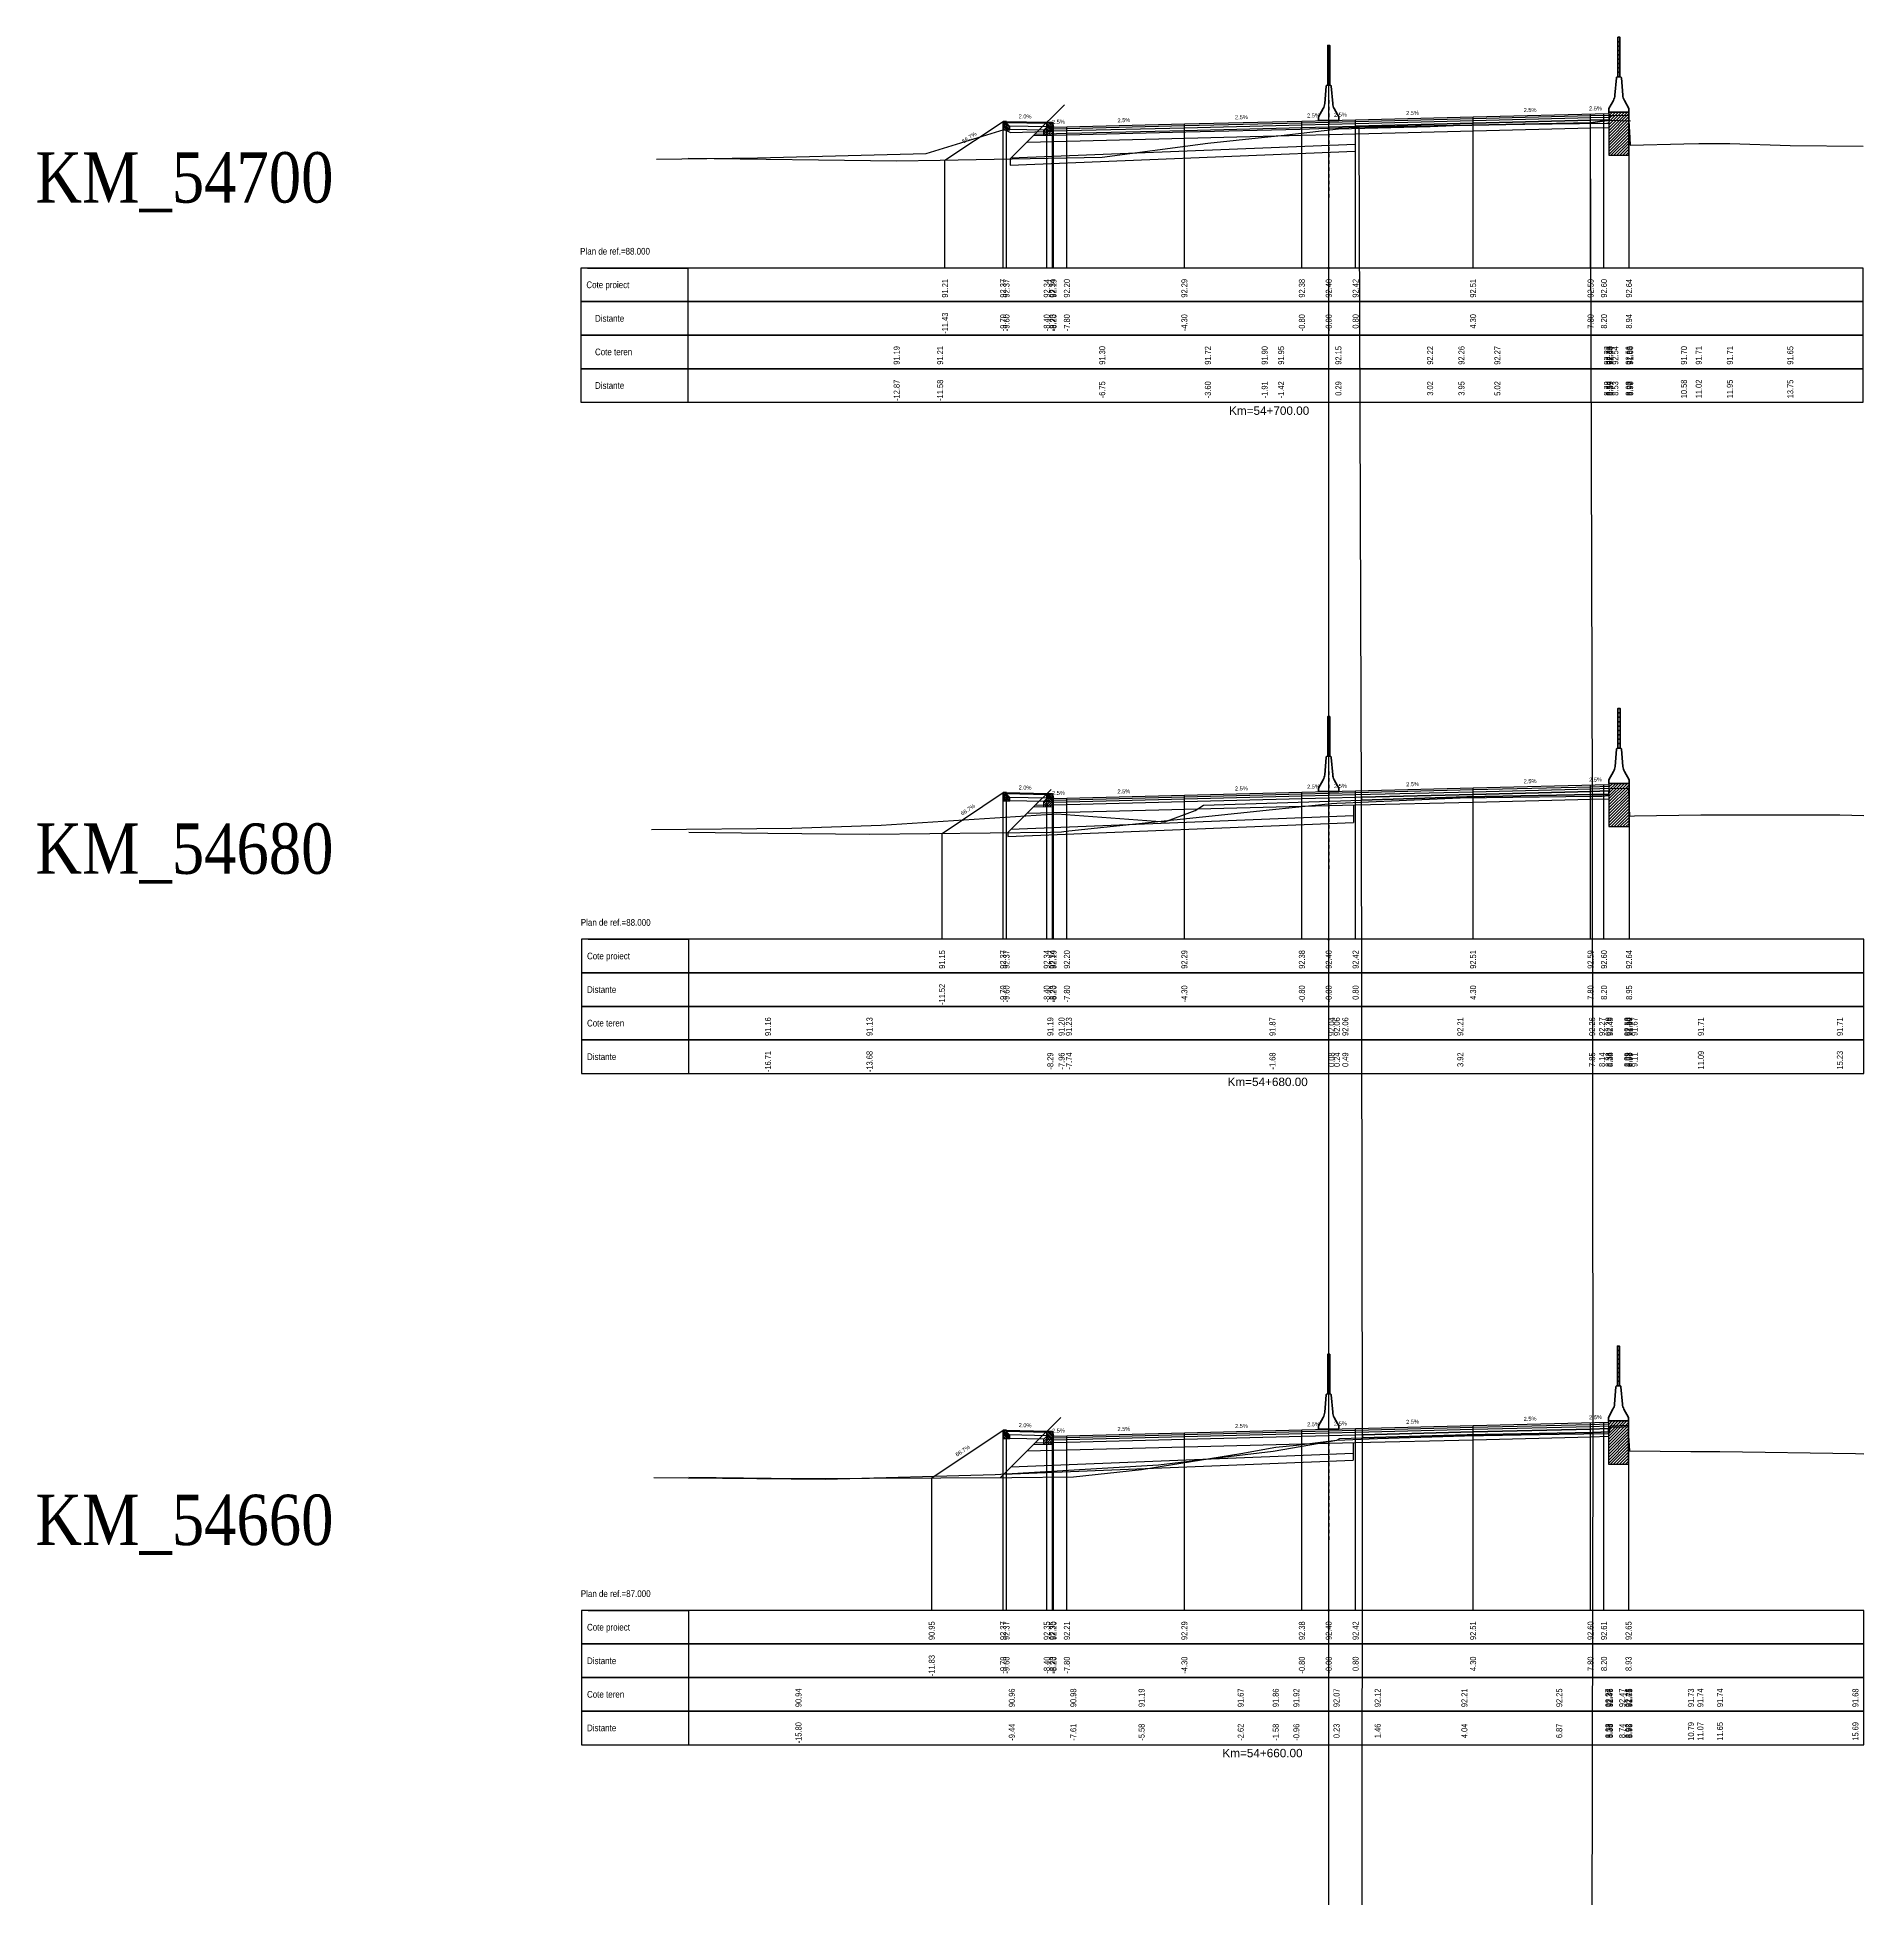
# Model space of a CAD drawing. Header units: millimetres. Extents: x 588755 to 588810, y 328107 to 328518.
# Drawn here: x 588755.1 to 588809.6, y 328462.5 to 328518 of the extents above; entities that cross this region are included whole.
import ezdxf

# ---------------------------------------------------------------- set-up
doc = ezdxf.new("R2010")
doc.units = ezdxf.units.MM
doc.header["$LTSCALE"] = 0.1
doc.header["$PDMODE"] = 32
doc.header["$PDSIZE"] = 0.05
doc.linetypes.add('DASH02', pattern=[0.6, 0.2, -0.2, 0, -0.2])
for name, color, linetype in [('0001______11', 1, 'Continuous'), ('003O______11', 1, 'Continuous'), ('018Q______11', 1, 'Continuous'), ('01FS_____313', 1, 'DASH02'), ('01FS______11', 1, 'Continuous'), ('01FS______31', 3, 'Continuous'), ('01FS______71', 7, 'Continuous'), ('01FU_____313', 1, 'DASH02'), ('01FU______11', 1, 'Continuous'), ('01FU______31', 3, 'Continuous'), ('01FU______71', 7, 'Continuous'), ('01FW_____313', 1, 'DASH02'), ('01FW______11', 1, 'Continuous'), ('01FW______31', 3, 'Continuous'), ('01FW______71', 7, 'Continuous'), ('0_pct_denumiri', 7, 'Continuous'), ('0_pct_simboluri', 7, 'Continuous')]:
    doc.layers.add(name, color=color, linetype=linetype)
for name, color, linetype, lineweight in [('D-trotuare', 1, 'Continuous', 0), ('DREAPTA', 2, 'Continuous', 30), ('proiectat', 1, 'Continuous', 35), ('STANGA', 6, 'Continuous', 30), ('Teren_natural_masurat', 60, 'Continuous', 30), ('tip new jersey', 7, 'Continuous', 35), ('umplutura', 6, 'Continuous', 35)]:
    doc.layers.add(name, color=color, linetype=linetype, lineweight=lineweight)
doc.styles.get("Standard").update_dxf_attribs({"font": 'arial.ttf'})
doc.styles.add('TIMES_NEW_ROMAN', font='times.ttf')

# ---------------------------------------------------------------- blocks, each defined once
blk = doc.blocks.new('Punct')
blk.add_point((0, 0))
at = {"flags": 1}
for tag, p in [('DENPCT', (1.4, 0)), ('COTA', (1.4, -2.5)), ('COD', (1.4, -5))]:
    blk.add_attdef(tag, p, '', height=1.5, dxfattribs=at)
blk = doc.blocks.new('Bmare')
h = blk.add_hatch()
h.set_pattern_fill('ANSI31', color=8, scale=4)
h.set_pattern_definition([(45, (-1448, -631.6811), (-0.35355339, 0.35355339), [])])
h.paths.add_polyline_path([(-2, 0), (-3, -1), (-3, -2.5), (0, -2.5), (0, -1), (-2, -1)])
h = blk.add_hatch()
h.set_pattern_fill('ANSI31', color=8, scale=3, angle=90)
h.set_pattern_definition([(135, (-1448, -631.6811), (-0.26516504, -0.26516504), [])])
h.paths.add_polyline_path([(0, -1), (-2, -1), (-2, 1.5), (-0.3, 1.5), (0, 0)])
at = {"layer": 'D-trotuare'}
for points in [[(-2, 0), (-3, -1), (-3, -2.5), (0, -2.5), (0, -1), (-2, -1)], [(0, -1), (-2, -1), (-2, 1.5), (-0.3, 1.5), (0, 0)]]:
    blk.add_lwpolyline(points, close=True, dxfattribs=at)
blk = doc.blocks.new('Bmica')
h = blk.add_hatch()
h.set_pattern_fill('ANSI31', color=8, scale=3)
h.set_pattern_definition([(45, (-1452.71984, -286.1016), (-0.26516504, 0.26516504), [])])
h.paths.add_polyline_path([(-1, -1.5), (0, -1.5), (0, 0), (-1, 0)])
h = blk.add_hatch()
h.set_pattern_fill('ANSI31', color=8, scale=3, angle=90)
h.set_pattern_definition([(135, (-1452.71984, -286.1016), (-0.26516504, -0.26516504), [])])
h.paths.add_polyline_path([(0, -0.5), (0, -1.5), (-1, -1.5), (-1, -2.5), (0.5, -2.5), (1, -2.5), (1, -1.5)])
at = {"layer": '003O______11'}
for points in [[(-1, -1.5), (0, -1.5), (0, 0), (-1, 0)], [(0, -0.5), (0, -1.5), (-1, -1.5), (-1, -2.5), (0.5, -2.5), (1, -2.5), (1, -1.5)]]:
    blk.add_lwpolyline(points, close=True, dxfattribs=at)

msp = doc.modelspace()

# ---------------------------------------------------------------- hatches: boundary and pattern name
h = msp.add_hatch()
h.set_pattern_fill('ANSI31', color=8, scale=0.5)
h.set_pattern_definition([(45, (588767.257437, 328502.8001), (-0.04419417, 0.04419417), [])])
h.paths.add_polyline_path([(588801.957, 328514.495), (588802.557, 328514.495), (588802.557, 328515.781), (588801.957, 328515.781)])
h = msp.add_hatch()
h.set_pattern_fill('ANSI31', color=8, scale=0.5)
h.set_pattern_definition([(45, (588767.261766, 328482.80076), (-0.04419417, 0.04419417), [])])
h.paths.add_polyline_path([(588801.962, 328494.496), (588802.562, 328494.496), (588802.562, 328495.782), (588801.962, 328495.782)])
h = msp.add_hatch()
h.set_pattern_fill('ANSI31', color=8, scale=0.5)
h.set_pattern_definition([(45, (588767.24538, 328463.80142), (-0.04419417, 0.04419417), [])])
h.paths.add_polyline_path([(588801.945, 328475.497), (588802.545, 328475.497), (588802.545, 328476.782), (588801.945, 328476.782)])

# ---------------------------------------------------------------- linework, layer by layer
for points in [[(588793.615, 328107.137), (588793.615, 328517.769)], [(588784.815, 328515.073), (588785.745, 328516.002)], [(588809.534, 328507.137), (588809.534, 328511.137)], [(588784.815, 328495.073), (588785.345, 328495.603)], [(588809.553, 328487.137), (588809.553, 328491.137)], [(588784.815, 328476.074), (588785.631, 328476.89)], [(588809.553, 328467.137), (588809.553, 328471.137)]]:
    msp.add_lwpolyline(points)
for p in [(588793.615, 328511.137), (588793.615, 328491.137), (588793.615, 328471.137)]:
    msp.add_point(p)
at = {"layer": '0001______11'}
for points in [[(588785.215, 328515.441), (588784.015, 328515.465)], [(588785.215, 328515.341), (588784.107, 328515.363)], [(588785.127, 328515.243), (588784.115, 328515.263)], [(588785.115, 328515.081), (588784.815, 328515.073), (588784.128, 328514.386)], [(588794.403, 328515.136), (588794.403, 328514.616)], [(588784.128, 328514.205), (588794.403, 328514.616)], [(588784.128, 328514.386), (588784.128, 328514.205)], [(588794.403, 328514.817), (588784.149, 328514.406)], [(588785.215, 328495.442), (588784.015, 328495.466)], [(588785.115, 328495.082), (588784.815, 328495.073), (588784.057, 328494.315)], [(588785.215, 328495.342), (588784.107, 328495.364)], [(588785.127, 328495.243), (588784.115, 328495.264)], [(588794.357, 328495.135), (588794.357, 328494.615)], [(588784.057, 328494.315), (588784.058, 328494.203)], [(588784.058, 328494.203), (588794.357, 328494.615)], [(588794.357, 328494.815), (588784.149, 328494.407)], [(588785.115, 328476.082), (588784.815, 328476.074), (588783.836, 328475.094)], [(588785.215, 328476.442), (588784.015, 328476.466)], [(588785.215, 328476.342), (588784.107, 328476.365)], [(588785.127, 328476.244), (588784.115, 328476.264)], [(588794.347, 328476.136), (588794.347, 328475.615)], [(588783.941, 328475.199), (588794.347, 328475.615)], [(588794.347, 328475.816), (588784.149, 328475.408)]]:
    msp.add_lwpolyline(points, dxfattribs=at)
for points in [[(588801.957, 328514.495), (588802.557, 328514.495), (588802.557, 328515.781), (588801.957, 328515.781)], [(588801.962, 328494.496), (588802.562, 328494.496), (588802.562, 328495.782), (588801.962, 328495.782)], [(588801.945, 328475.497), (588802.545, 328475.497), (588802.545, 328476.782), (588801.945, 328476.782)]]:
    msp.add_lwpolyline(points, close=True, dxfattribs=at)
at = {"layer": '018Q______11'}
for points in [[(588784.87, 328515.127), (588785.82, 328515.151), (588789.32, 328515.239), (588792.82, 328515.326), (588793.62, 328515.346), (588794.42, 328515.366), (588797.92, 328515.454), (588801.42, 328515.541), (588801.957, 328515.555)], [(588785.415, 328515.281), (588785.817, 328515.291), (588789.317, 328515.379), (588792.817, 328515.466), (588793.617, 328515.486), (588794.417, 328515.506), (588797.917, 328515.594), (588801.417, 328515.681), (588801.957, 328515.695)], [(588785.415, 328515.221), (588785.818, 328515.231), (588789.318, 328515.319), (588792.818, 328515.406), (588793.618, 328515.426), (588794.418, 328515.446), (588797.918, 328515.534), (588801.418, 328515.621), (588801.957, 328515.635)], [(588784.634, 328514.891), (588785.826, 328514.921), (588789.326, 328515.009), (588792.826, 328515.096), (588793.626, 328515.116), (588794.426, 328515.136), (588797.926, 328515.224), (588801.426, 328515.311), (588801.957, 328515.325)], [(588784.87, 328495.128), (588785.82, 328495.152), (588789.32, 328495.239), (588792.82, 328495.327), (588793.62, 328495.347), (588794.42, 328495.367), (588797.92, 328495.454), (588801.42, 328495.542), (588801.962, 328495.555)], [(588785.415, 328495.282), (588785.817, 328495.292), (588789.317, 328495.379), (588792.817, 328495.467), (588793.617, 328495.487), (588794.417, 328495.507), (588797.917, 328495.594), (588801.417, 328495.682), (588801.962, 328495.695)], [(588785.415, 328495.222), (588785.818, 328495.232), (588789.318, 328495.319), (588792.818, 328495.407), (588793.618, 328495.427), (588794.418, 328495.447), (588797.918, 328495.534), (588801.418, 328495.622), (588801.962, 328495.635)], [(588784.634, 328494.892), (588785.826, 328494.922), (588789.326, 328495.009), (588792.826, 328495.097), (588793.626, 328495.117), (588794.426, 328495.137), (588797.926, 328495.224), (588801.426, 328495.312), (588801.962, 328495.325)], [(588785.415, 328476.282), (588785.817, 328476.292), (588789.317, 328476.38), (588792.817, 328476.467), (588793.617, 328476.487), (588794.417, 328476.507), (588797.917, 328476.595), (588801.417, 328476.682), (588801.945, 328476.696)], [(588785.415, 328476.222), (588785.818, 328476.232), (588789.318, 328476.32), (588792.818, 328476.407), (588793.618, 328476.427), (588794.418, 328476.447), (588797.918, 328476.535), (588801.418, 328476.622), (588801.945, 328476.636)], [(588784.634, 328475.893), (588785.826, 328475.923), (588789.326, 328476.01), (588792.826, 328476.098), (588793.626, 328476.118), (588794.426, 328476.138), (588797.926, 328476.225), (588801.426, 328476.313), (588801.945, 328476.326)], [(588784.87, 328476.129), (588785.82, 328476.152), (588789.32, 328476.24), (588792.82, 328476.327), (588793.62, 328476.347), (588794.42, 328476.367), (588797.92, 328476.455), (588801.42, 328476.542), (588801.945, 328476.556)]]:
    msp.add_lwpolyline(points, dxfattribs=at)
at = {"layer": '01FS_____313'}
msp.add_lwpolyline([(588793.615, 328476.137), (588793.615, 328473.137)], dxfattribs=at)
at = {"layer": '01FS______11'}
msp.add_lwpolyline([(588781.787, 328475.087), (588783.915, 328476.506), (588784.015, 328476.506), (588785.215, 328476.482), (588785.385, 328476.482), (588785.415, 328476.332), (588785.815, 328476.342), (588789.315, 328476.43), (588792.815, 328476.517), (588793.615, 328476.537), (588794.415, 328476.557), (588797.915, 328476.645), (588801.945, 328476.746)], dxfattribs=at)
at = {"layer": '01FS______31'}
msp.add_lwpolyline([(588774.553, 328475.105), (588777.819, 328475.073), (588784.174, 328475.096), (588786.007, 328475.116), (588788.039, 328475.332), (588790.992, 328475.812), (588792.037, 328475.999), (588792.651, 328476.06), (588793.847, 328476.207), (588795.071, 328476.261), (588797.657, 328476.343), (588800.481, 328476.386), (588801.945, 328476.407), (588801.976, 328476.53), (588801.992, 328476.598), (588802.355, 328476.609), (588802.534, 328476.613), (588802.546, 328476.343), (588802.572, 328475.892), (588804.404, 328475.87), (588804.687, 328475.875), (588805.269, 328475.875), (588809.305, 328475.816), (588809.553, 328475.808)], dxfattribs=at)
at = {"layer": '01FS______71'}
for points in [[(588797.915, 328471.137), (588797.915, 328476.645)], [(588783.915, 328471.137), (588783.915, 328476.506)], [(588784.015, 328471.137), (588784.015, 328476.506)], [(588785.215, 328471.137), (588785.215, 328476.482)], [(588785.385, 328471.137), (588785.385, 328476.482)], [(588785.415, 328471.137), (588785.415, 328476.332)], [(588785.815, 328471.137), (588785.815, 328476.342)], [(588789.315, 328471.137), (588789.315, 328476.43)], [(588792.815, 328471.137), (588792.815, 328476.517)], [(588793.615, 328471.137), (588793.615, 328476.537)], [(588794.415, 328471.137), (588794.415, 328476.557)], [(588781.787, 328471.137), (588781.787, 328475.087)], [(588771.353, 328470.137), (588774.553, 328470.137), (588774.553, 328471.137), (588771.353, 328471.137), (588771.353, 328470.137)], [(588771.553, 328471.137), (588774.553, 328471.137)], [(588771.553, 328471.137), (588774.553, 328471.137)], [(588771.353, 328469.137), (588774.553, 328469.137), (588774.553, 328470.137), (588771.353, 328470.137), (588771.353, 328469.137)], [(588771.353, 328468.137), (588774.553, 328468.137), (588774.553, 328469.137), (588771.353, 328469.137), (588771.353, 328468.137)], [(588771.353, 328467.137), (588774.553, 328467.137), (588774.553, 328468.137), (588771.353, 328468.137), (588771.353, 328467.137)], [(588774.553, 328468.137), (588809.553, 328468.137)], [(588809.553, 328468.137), (588774.553, 328468.137)], [(588774.553, 328467.137), (588809.553, 328467.137)]]:
    msp.add_lwpolyline(points, dxfattribs=at)
at = {"layer": '01FU_____313'}
msp.add_lwpolyline([(588793.615, 328496.137), (588793.615, 328493.137)], dxfattribs=at)
at = {"layer": '01FU______11'}
msp.add_lwpolyline([(588782.095, 328494.292), (588783.915, 328495.506), (588784.015, 328495.506), (588785.215, 328495.482), (588785.385, 328495.482), (588785.415, 328495.332), (588785.815, 328495.342), (588789.315, 328495.429), (588792.815, 328495.517), (588793.615, 328495.537), (588794.415, 328495.557), (588797.915, 328495.644), (588801.962, 328495.745)], dxfattribs=at)
at = {"layer": '01FU______31'}
msp.add_lwpolyline([(588774.553, 328494.323), (588776.91, 328494.302), (588779.934, 328494.266), (588785.322, 328494.331), (588785.656, 328494.337), (588785.874, 328494.366), (588791.939, 328495.005), (588793.699, 328495.177), (588793.857, 328495.196), (588794.11, 328495.202), (588797.535, 328495.352), (588801.461, 328495.4), (588801.756, 328495.404), (588801.95, 328495.415), (588801.952, 328495.43), (588801.995, 328495.624), (588802.506, 328495.634), (588802.542, 328495.635), (588802.545, 328495.574), (588802.577, 328494.807), (588802.724, 328494.811), (588804.701, 328494.848), (588808.842, 328494.848), (588809.553, 328494.824)], dxfattribs=at)
at = {"layer": '01FU______71'}
for points in [[(588783.915, 328491.137), (588783.915, 328495.506)], [(588784.015, 328491.137), (588784.015, 328495.506)], [(588785.215, 328491.137), (588785.215, 328495.482)], [(588785.385, 328491.137), (588785.385, 328495.482)], [(588789.315, 328491.137), (588789.315, 328495.429)], [(588792.815, 328491.137), (588792.815, 328495.517)], [(588793.615, 328491.137), (588793.615, 328495.537)], [(588794.415, 328491.137), (588794.415, 328495.557)], [(588797.915, 328491.137), (588797.915, 328495.644)], [(588785.415, 328491.137), (588785.415, 328495.332)], [(588785.815, 328491.137), (588785.815, 328495.342)], [(588782.095, 328491.137), (588782.095, 328494.292)], [(588771.353, 328490.137), (588774.553, 328490.137), (588774.553, 328491.137), (588771.353, 328491.137), (588771.353, 328490.137)], [(588771.553, 328491.137), (588774.553, 328491.137)], [(588771.553, 328491.137), (588774.553, 328491.137)], [(588771.353, 328489.137), (588774.553, 328489.137), (588774.553, 328490.137), (588771.353, 328490.137), (588771.353, 328489.137)], [(588771.353, 328488.137), (588774.553, 328488.137), (588774.553, 328489.137), (588771.353, 328489.137), (588771.353, 328488.137)], [(588771.353, 328487.137), (588774.553, 328487.137), (588774.553, 328488.137), (588771.353, 328488.137), (588771.353, 328487.137)], [(588774.553, 328487.137), (588809.553, 328487.137)]]:
    msp.add_lwpolyline(points, dxfattribs=at)
at = {"layer": '01FW_____313'}
msp.add_lwpolyline([(588793.615, 328516.137), (588793.615, 328513.137)], dxfattribs=at)
at = {"layer": '01FW______11'}
msp.add_lwpolyline([(588782.183, 328514.35), (588783.915, 328515.505), (588784.015, 328515.505), (588785.215, 328515.481), (588785.385, 328515.481), (588785.415, 328515.331), (588785.815, 328515.341), (588789.315, 328515.429), (588792.815, 328515.516), (588793.615, 328515.536), (588794.415, 328515.556), (588797.915, 328515.644), (588801.957, 328515.745)], dxfattribs=at)
at = {"layer": '01FW______31'}
msp.add_lwpolyline([(588774.534, 328514.406), (588780.743, 328514.332), (588782.038, 328514.347), (588786.866, 328514.436), (588790.015, 328514.857), (588791.705, 328515.035), (588792.196, 328515.083), (588793.903, 328515.285), (588796.635, 328515.357), (588797.569, 328515.398), (588798.639, 328515.411), (588801.903, 328515.454), (588801.959, 328515.457), (588801.99, 328515.623), (588802.002, 328515.679), (588802.15, 328515.682), (588802.549, 328515.694), (588802.585, 328515.017), (588802.594, 328514.796), (588804.196, 328514.839), (588804.638, 328514.848), (588805.565, 328514.848), (588807.364, 328514.786), (588809.534, 328514.764)], dxfattribs=at)
at = {"layer": '01FW______71'}
for p, q in [((588802.558, 328515.781), (588802.558, 328511.137)), ((588802.562, 328495.782), (588802.562, 328491.137)), ((588802.546, 328476.782), (588802.546, 328471.137))]:
    msp.add_line(p, q, dxfattribs=at)
for points in [[(588783.915, 328511.137), (588783.915, 328515.505)], [(588784.015, 328511.137), (588784.015, 328515.505)], [(588785.215, 328511.137), (588785.215, 328515.481)], [(588785.385, 328511.137), (588785.385, 328515.481)], [(588789.315, 328511.137), (588789.315, 328515.429)], [(588792.815, 328511.137), (588792.815, 328515.516)], [(588793.615, 328511.137), (588793.615, 328515.536)], [(588794.415, 328511.137), (588794.415, 328515.556)], [(588797.915, 328511.137), (588797.915, 328515.644)], [(588801.415, 328511.137), (588801.415, 328515.731)], [(588801.815, 328511.137), (588801.815, 328515.741)], [(588785.415, 328511.137), (588785.415, 328515.331)], [(588785.815, 328511.137), (588785.815, 328515.341)], [(588782.183, 328511.137), (588782.183, 328514.35)], [(588771.334, 328510.137), (588774.534, 328510.137), (588774.534, 328511.137), (588771.334, 328511.137), (588771.334, 328510.137)], [(588771.534, 328511.137), (588774.534, 328511.137)], [(588771.534, 328511.137), (588774.534, 328511.137)], [(588809.534, 328511.137), (588774.534, 328511.137)], [(588771.334, 328509.137), (588774.534, 328509.137), (588774.534, 328510.137), (588771.334, 328510.137), (588771.334, 328509.137)], [(588774.534, 328510.137), (588809.534, 328510.137)], [(588809.534, 328510.137), (588774.534, 328510.137)], [(588771.334, 328508.137), (588774.534, 328508.137), (588774.534, 328509.137), (588771.334, 328509.137), (588771.334, 328508.137)], [(588774.534, 328509.137), (588809.534, 328509.137)], [(588809.534, 328509.137), (588774.534, 328509.137)], [(588771.334, 328507.137), (588774.534, 328507.137), (588774.534, 328508.137), (588771.334, 328508.137), (588771.334, 328507.137)], [(588774.534, 328508.137), (588809.534, 328508.137)], [(588809.534, 328508.137), (588774.534, 328508.137)], [(588774.534, 328507.137), (588809.534, 328507.137)], [(588801.415, 328491.137), (588801.415, 328495.732)], [(588801.815, 328491.137), (588801.815, 328495.742)], [(588809.553, 328491.137), (588774.553, 328491.137)], [(588774.553, 328490.137), (588809.553, 328490.137)], [(588809.553, 328490.137), (588774.553, 328490.137)], [(588774.553, 328489.137), (588809.553, 328489.137)], [(588809.553, 328489.137), (588774.553, 328489.137)], [(588774.553, 328488.137), (588809.553, 328488.137)], [(588809.553, 328488.137), (588774.553, 328488.137)], [(588801.415, 328471.137), (588801.415, 328476.732)], [(588801.815, 328471.137), (588801.815, 328476.742)], [(588809.553, 328471.137), (588774.553, 328471.137)], [(588774.553, 328470.137), (588809.553, 328470.137)], [(588809.553, 328470.137), (588774.553, 328470.137)], [(588774.553, 328469.137), (588809.553, 328469.137)], [(588809.553, 328469.137), (588774.553, 328469.137)]]:
    msp.add_lwpolyline(points, dxfattribs=at)
at = {"layer": 'DREAPTA'}
msp.add_lwpolyline([(588801.365, 328107.137), (588801.365, 328115.109), (588801.398, 328135.157), (588801.418, 328155.179), (588801.428, 328175.201), (588801.436, 328195.229), (588801.401, 328215.24), (588801.434, 328235.277), (588801.441, 328255.266), (588801.391, 328275.28), (588801.394, 328295.308), (588801.378, 328316.313), (588801.408, 328336.346), (588801.419, 328356.352), (588801.43, 328376.379), (588801.443, 328396.374), (588801.475, 328416.397), (588801.468, 328436.412), (588801.447, 328456.44), (588801.497, 328476.437), (588801.477, 328495.445), (588801.417, 328515.465)], dxfattribs=at)
at = {"layer": 'proiectat', "color": 3}
for p, q in [((588793.585, 328517.634), (588793.645, 328517.634)), ((588802.228, 328517.879), (588802.288, 328517.879)), ((588802.228, 328517.749), (588802.288, 328517.749)), ((588802.228, 328517.619), (588802.288, 328517.619)), ((588793.585, 328517.504), (588793.645, 328517.504)), ((588793.585, 328517.374), (588793.645, 328517.374)), ((588793.585, 328517.244), (588793.645, 328517.244)), ((588793.645, 328517.114), (588793.585, 328517.114)), ((588793.585, 328517.114), (588793.645, 328517.114)), ((588802.228, 328517.489), (588802.288, 328517.489)), ((588802.288, 328517.359), (588802.228, 328517.359)), ((588802.228, 328517.359), (588802.288, 328517.359)), ((588802.288, 328517.099), (588802.228, 328517.099)), ((588802.228, 328517.099), (588802.288, 328517.099)), ((588793.645, 328516.854), (588793.585, 328516.854)), ((588793.585, 328516.854), (588793.645, 328516.854)), ((588793.585, 328516.724), (588793.645, 328516.724)), ((588802.228, 328516.969), (588802.288, 328516.969)), ((588802.232, 328497.879), (588802.292, 328497.879)), ((588802.232, 328497.749), (588802.292, 328497.749)), ((588793.585, 328497.634), (588793.645, 328497.634)), ((588793.585, 328497.504), (588793.645, 328497.504)), ((588793.585, 328497.374), (588793.645, 328497.374)), ((588793.585, 328497.244), (588793.645, 328497.244)), ((588793.645, 328497.114), (588793.585, 328497.114)), ((588793.585, 328497.114), (588793.645, 328497.114)), ((588802.232, 328497.619), (588802.292, 328497.619)), ((588802.232, 328497.489), (588802.292, 328497.489)), ((588802.292, 328497.359), (588802.232, 328497.359)), ((588802.232, 328497.359), (588802.292, 328497.359)), ((588802.292, 328497.099), (588802.232, 328497.099)), ((588802.232, 328497.099), (588802.292, 328497.099)), ((588793.645, 328496.854), (588793.585, 328496.854)), ((588793.585, 328496.854), (588793.645, 328496.854)), ((588793.585, 328496.724), (588793.645, 328496.724)), ((588802.232, 328496.969), (588802.292, 328496.969)), ((588802.216, 328478.88), (588802.276, 328478.88)), ((588793.585, 328478.635), (588793.645, 328478.635)), ((588793.585, 328478.505), (588793.645, 328478.505)), ((588793.585, 328478.375), (588793.645, 328478.375)), ((588793.585, 328478.245), (588793.645, 328478.245)), ((588802.216, 328478.75), (588802.276, 328478.75)), ((588802.216, 328478.62), (588802.276, 328478.62)), ((588802.216, 328478.49), (588802.276, 328478.49)), ((588802.276, 328478.36), (588802.216, 328478.36)), ((588802.216, 328478.36), (588802.276, 328478.36)), ((588793.645, 328478.115), (588793.585, 328478.115)), ((588793.585, 328478.115), (588793.645, 328478.115)), ((588793.645, 328477.855), (588793.585, 328477.855)), ((588793.585, 328477.855), (588793.645, 328477.855)), ((588793.585, 328477.725), (588793.645, 328477.725)), ((588802.276, 328478.1), (588802.216, 328478.1)), ((588802.216, 328478.1), (588802.276, 328478.1)), ((588802.216, 328477.97), (588802.276, 328477.97))]:
    msp.add_line(p, q, dxfattribs=at)
for points in [[(588793.645, 328516.586), (588793.645, 328517.769), (588793.585, 328517.769), (588793.585, 328516.586), (588793.645, 328516.586), (588793.645, 328516.586)], [(588802.288, 328516.831), (588802.288, 328518.014), (588802.228, 328518.014), (588802.228, 328516.831), (588802.288, 328516.831), (588802.288, 328516.831)], [(588802.288, 328517.229), (588802.228, 328517.229), (588802.288, 328517.229), (588802.288, 328517.229)], [(588793.645, 328516.984), (588793.585, 328516.984), (588793.645, 328516.984), (588793.645, 328516.984)], [(588793.645, 328496.587), (588793.645, 328497.77), (588793.585, 328497.77), (588793.585, 328496.587), (588793.645, 328496.587), (588793.645, 328496.587)], [(588802.292, 328496.832), (588802.292, 328498.015), (588802.232, 328498.015), (588802.232, 328496.832), (588802.292, 328496.832), (588802.292, 328496.832)], [(588802.292, 328497.229), (588802.232, 328497.229), (588802.292, 328497.229), (588802.292, 328497.229)], [(588793.645, 328496.984), (588793.585, 328496.984), (588793.645, 328496.984), (588793.645, 328496.984)], [(588802.276, 328477.832), (588802.276, 328479.015), (588802.216, 328479.015), (588802.216, 328477.832), (588802.276, 328477.832), (588802.276, 328477.832)], [(588793.645, 328477.587), (588793.645, 328478.77), (588793.585, 328478.77), (588793.585, 328477.587), (588793.645, 328477.587), (588793.645, 328477.587)], [(588802.276, 328478.23), (588802.216, 328478.23), (588802.276, 328478.23), (588802.276, 328478.23)], [(588793.645, 328477.985), (588793.585, 328477.985), (588793.645, 328477.985), (588793.645, 328477.985)]]:
    msp.add_lwpolyline(points, close=True, dxfattribs=at)
at = {"layer": 'STANGA'}
msp.add_lwpolyline([(588794.613, 328107.137), (588794.618, 328114.971), (588794.638, 328135.003), (588794.652, 328155.006), (588794.618, 328175.06), (588794.634, 328195.088), (588794.633, 328215.1), (588794.598, 328235.129), (588794.613, 328255.118), (588794.615, 328275.133), (588794.605, 328295.164), (588794.602, 328316.186), (588794.601, 328336.176), (588794.622, 328356.195), (588794.588, 328376.222), (588794.608, 328396.225), (588794.599, 328416.23), (588794.591, 328436.234), (588794.606, 328456.264), (588794.621, 328476.277), (588794.591, 328495.278), (588794.526, 328515.332)], dxfattribs=at)
at = {"layer": 'Teren_natural_masurat', "linetype": 'Continuous', "ltscale": 0.1, "flags": 128}
for points in [[(588773.594, 328514.381), (588776.601, 328514.418), (588781.627, 328514.549), (588783.945, 328515.261), (588784.132, 328515.171), (588785.214, 328515.205), (588785.363, 328515.212), (588785.418, 328515.093), (588789.355, 328515.197), (588792.768, 328515.278), (588793.599, 328515.309), (588794.526, 328515.332), (588797.873, 328515.397), (588801.417, 328515.465), (588801.987, 328515.544), (588802.609, 328515.524)], [(588773.439, 328494.407), (588777.616, 328494.447), (588780.279, 328494.539), (588785.515, 328494.874), (588788.732, 328494.635), (588789.64, 328494.977), (588789.887, 328495.133), (588794.591, 328495.278), (588797.725, 328495.382), (588801.477, 328495.445), (588801.962, 328495.445)], [(588773.513, 328475.094), (588778.623, 328475.052), (588783.68, 328475.186), (588788.541, 328475.479), (588791.958, 328475.886), (588793.856, 328476.21), (588793.948, 328476.257), (588794.621, 328476.277), (588797.735, 328476.371), (588801.497, 328476.437), (588801.979, 328476.459), (588802.006, 328476.638), (588802.551, 328476.653)]]:
    msp.add_lwpolyline(points, dxfattribs=at)
at = {"layer": 'tip new jersey', "color": 1}
for points in [[(588793.778, 328515.888, -0.106569), (588793.733, 328516.04), (588793.69, 328516.556, 0.414214), (588793.66, 328516.586), (588793.615, 328516.586), (588793.57, 328516.586, 0.414214), (588793.54, 328516.556), (588793.498, 328516.04, -0.106569), (588793.452, 328515.888), (588793.315, 328515.641), (588793.315, 328515.536), (588793.915, 328515.536), (588793.915, 328515.641)], [(588802.421, 328516.133, -0.106569), (588802.375, 328516.285), (588802.333, 328516.801, 0.414214), (588802.303, 328516.831), (588802.258, 328516.831), (588802.213, 328516.831, 0.414214), (588802.183, 328516.801), (588802.141, 328516.285, -0.106569), (588802.095, 328516.133), (588801.958, 328515.886), (588801.958, 328515.781), (588802.558, 328515.781), (588802.558, 328515.886)], [(588793.778, 328495.889, -0.106569), (588793.733, 328496.04), (588793.69, 328496.557, 0.414214), (588793.66, 328496.587), (588793.615, 328496.587), (588793.57, 328496.587, 0.414214), (588793.54, 328496.557), (588793.498, 328496.04, -0.106569), (588793.452, 328495.889), (588793.315, 328495.642), (588793.315, 328495.537), (588793.915, 328495.537), (588793.915, 328495.642)], [(588802.425, 328496.134, -0.106569), (588802.379, 328496.285), (588802.337, 328496.802, 0.414214), (588802.307, 328496.832), (588802.262, 328496.832), (588802.217, 328496.832, 0.414214), (588802.187, 328496.802), (588802.145, 328496.285, -0.106569), (588802.099, 328496.134), (588801.962, 328495.887), (588801.962, 328495.782), (588802.562, 328495.782), (588802.562, 328495.887)], [(588802.409, 328477.135, -0.106569), (588802.363, 328477.286), (588802.321, 328477.802, 0.414214), (588802.291, 328477.832), (588802.246, 328477.832), (588802.201, 328477.832, 0.414214), (588802.171, 328477.802), (588802.129, 328477.286, -0.106569), (588802.083, 328477.135), (588801.946, 328476.887), (588801.946, 328476.782), (588802.546, 328476.782), (588802.546, 328476.887)], [(588793.778, 328476.89, -0.106569), (588793.733, 328477.041), (588793.69, 328477.557, 0.414214), (588793.66, 328477.587), (588793.615, 328477.587), (588793.57, 328477.587, 0.414214), (588793.54, 328477.557), (588793.498, 328477.041, -0.106569), (588793.452, 328476.89), (588793.315, 328476.642), (588793.315, 328476.537), (588793.915, 328476.537), (588793.915, 328476.642)]]:
    msp.add_lwpolyline(points, format="xyb", close=True, dxfattribs=at)
at = {"layer": 'umplutura'}
for points in [[(588801.957, 328515.54), (588801.957, 328515.555), (588801.42, 328515.541), (588797.92, 328515.454), (588794.42, 328515.366), (588794.415, 328515.366), (588794.415, 328515.33), (588794.526, 328515.332), (588797.873, 328515.397), (588801.417, 328515.465)], [(588801.477, 328495.445), (588801.962, 328495.445), (588801.962, 328495.555), (588801.42, 328495.542), (588797.92, 328495.454), (588794.591, 328495.371), (588794.591, 328495.278), (588797.725, 328495.382)], [(588801.945, 328476.458), (588801.945, 328476.556), (588801.42, 328476.542), (588797.92, 328476.455), (588794.621, 328476.373), (588794.621, 328476.277), (588797.735, 328476.371), (588801.497, 328476.437)]]:
    msp.add_lwpolyline(points, close=True, dxfattribs=at)

# ---------------------------------------------------------------- block references
at = {"xscale": 0.1, "yscale": 0.1, "zscale": 0.1}
for name, p in [('Bmica', (588784.015, 328515.505)), ('Bmare', (588785.415, 328515.331)), ('Bmica', (588784.015, 328495.506)), ('Bmare', (588785.415, 328495.332)), ('Bmica', (588784.015, 328476.506)), ('Bmare', (588785.415, 328476.332))]:
    msp.add_blockref(name, p, dxfattribs=at)
at = {"layer": '0_pct_simboluri'}
for p in [(588793.615, 328511.137), (588793.615, 328491.137), (588793.615, 328471.137)]:
    msp.add_blockref('Punct', p, dxfattribs=at)

# ---------------------------------------------------------------- texts
at = {"layer": '01FS______71'}
for s, height, rotation, p in [('2.0%', 0.12, 358.8544, (588784.377, 328476.599)), ('2.5%', 0.12, 1.4322, (588785.373, 328476.431)), ('2.5%', 0.12, 1.4322, (588787.323, 328476.48)), ('2.5%', 0.12, 1.4322, (588790.823, 328476.568)), ('2.5%', 0.12, 1.4322, (588792.973, 328476.621)), ('2.5%', 0.12, 1.4322, (588793.773, 328476.641)), ('2.5%', 0.12, 1.4322, (588795.923, 328476.695)), ('2.5%', 0.12, 1.4322, (588799.423, 328476.783)), ('2.5%', 0.12, 1.4322, (588801.373, 328476.831)), ('66.7%', 0.12, 33.7035, (588782.546, 328475.713)), (' Km=54+660.00 ', 0.25, 359.9998, (588790.351, 328466.762))]:
    msp.add_text(s, height=height, rotation=rotation, dxfattribs=at).set_placement(p)
at = {"layer": '01FS______71', "width": 0.85}
for s, height, rotation, p in [(' Plan de ref.=87.000 ', 0.2, 359.9998, (588771.268, 328471.537)), (' Cote proiect ', 0.2, 359.9998, (588771.453, 328470.537)), ('90.95', 0.18, 90, (588781.877, 328470.255)), ('92.37', 0.18, 90, (588784.005, 328470.255)), ('92.37', 0.18, 90, (588784.105, 328470.255)), ('92.35', 0.18, 90, (588785.305, 328470.255)), ('92.35', 0.18, 90, (588785.475, 328470.255)), ('92.20', 0.18, 90, (588785.505, 328470.255)), ('92.21', 0.18, 90, (588785.905, 328470.255)), ('92.29', 0.18, 90, (588789.405, 328470.255)), ('92.38', 0.18, 90, (588792.905, 328470.255)), ('92.40', 0.18, 90, (588793.705, 328470.255)), ('92.42', 0.18, 90, (588794.505, 328470.255)), ('92.51', 0.18, 90, (588798.005, 328470.255)), (' Distante ', 0.2, 359.9998, (588771.453, 328469.537)), ('-11.83', 0.18, 90, (588781.877, 328469.178)), ('-9.70', 0.18, 90, (588784.005, 328469.255)), ('-9.60', 0.18, 90, (588784.105, 328469.255)), ('-8.40', 0.18, 90, (588785.305, 328469.255)), ('-8.23', 0.18, 90, (588785.475, 328469.255)), ('-8.20', 0.18, 90, (588785.505, 328469.255)), ('-7.80', 0.18, 90, (588785.905, 328469.255)), ('-4.30', 0.18, 90, (588789.405, 328469.255)), ('-0.80', 0.18, 90, (588792.905, 328469.255)), ('-0.00', 0.18, 90, (588793.705, 328469.255)), ('0.80', 0.18, 90, (588794.505, 328469.331)), ('4.30', 0.18, 90, (588798.005, 328469.331)), (' Cote teren ', 0.2, 359.9998, (588771.453, 328468.537)), ('90.94', 0.18, 90, (588777.909, 328468.255)), ('90.96', 0.18, 90, (588784.264, 328468.255)), ('90.98', 0.18, 90, (588786.097, 328468.255)), ('91.19', 0.18, 90, (588788.129, 328468.255)), ('91.67', 0.18, 90, (588791.082, 328468.255)), ('91.86', 0.18, 90, (588792.127, 328468.255)), ('91.92', 0.18, 90, (588792.741, 328468.255)), ('92.07', 0.18, 90, (588793.937, 328468.255)), ('92.12', 0.18, 90, (588795.161, 328468.255)), ('92.21', 0.18, 90, (588797.747, 328468.255)), ('92.25', 0.18, 90, (588800.571, 328468.255)), ('92.27', 0.18, 90, (588802.035, 328468.255)), ('92.39', 0.18, 90, (588802.066, 328468.255)), ('92.46', 0.18, 90, (588802.082, 328468.255)), ('92.47', 0.18, 90, (588802.445, 328468.255)), ('92.48', 0.18, 90, (588802.624, 328468.255)), ('92.21', 0.18, 90, (588802.636, 328468.255)), ('91.75', 0.18, 90, (588802.662, 328468.255)), ('91.73', 0.18, 90, (588804.494, 328468.255)), ('91.74', 0.18, 90, (588804.777, 328468.255)), ('91.74', 0.18, 90, (588805.359, 328468.255)), ('91.68', 0.18, 90, (588809.395, 328468.255)), (' Distante ', 0.2, 359.9998, (588771.453, 328467.537)), ('-15.80', 0.18, 90, (588777.909, 328467.178)), ('-9.44', 0.18, 90, (588784.264, 328467.255)), ('-7.61', 0.18, 90, (588786.097, 328467.255)), ('-5.58', 0.18, 90, (588788.129, 328467.255)), ('-2.62', 0.18, 90, (588791.082, 328467.255)), ('-1.58', 0.18, 90, (588792.127, 328467.255)), ('-0.96', 0.18, 90, (588792.741, 328467.255)), ('0.23', 0.18, 90, (588793.937, 328467.331)), ('1.46', 0.18, 90, (588795.161, 328467.331)), ('4.04', 0.18, 90, (588797.747, 328467.331)), ('6.87', 0.18, 90, (588800.571, 328467.331)), ('8.33', 0.18, 90, (588802.035, 328467.331)), ('8.36', 0.18, 90, (588802.066, 328467.331)), ('8.38', 0.18, 90, (588802.082, 328467.331)), ('8.74', 0.18, 90, (588802.445, 328467.331)), ('8.92', 0.18, 90, (588802.624, 328467.331)), ('8.93', 0.18, 90, (588802.636, 328467.331)), ('8.96', 0.18, 90, (588802.662, 328467.331)), ('10.79', 0.18, 90, (588804.494, 328467.255)), ('11.07', 0.18, 90, (588804.777, 328467.255)), ('11.65', 0.18, 90, (588805.359, 328467.255)), ('15.69', 0.18, 90, (588809.395, 328467.255))]:
    msp.add_text(s, height=height, rotation=rotation, dxfattribs=at).set_placement(p)
at = {"layer": '01FU______71'}
for s, height, rotation, p in [('2.0%', 0.12, 358.8544, (588784.377, 328495.599)), ('2.5%', 0.12, 1.4322, (588785.373, 328495.431)), ('2.5%', 0.12, 1.4322, (588787.323, 328495.479)), ('2.5%', 0.12, 1.4322, (588790.823, 328495.567)), ('2.5%', 0.12, 1.4322, (588792.973, 328495.621)), ('2.5%', 0.12, 1.4322, (588793.773, 328495.641)), ('2.5%', 0.12, 1.4322, (588795.923, 328495.694)), ('2.5%', 0.12, 1.4322, (588799.423, 328495.782)), ('2.5%', 0.12, 1.4322, (588801.373, 328495.831)), ('66.7%', 0.12, 33.7035, (588782.7, 328494.816)), (' Km=54+680.00 ', 0.25, 359.9998, (588790.505, 328486.762))]:
    msp.add_text(s, height=height, rotation=rotation, dxfattribs=at).set_placement(p)
at = {"layer": '01FU______71', "width": 0.85}
for s, height, rotation, p in [(' Plan de ref.=88.000 ', 0.2, 359.9998, (588771.268, 328491.537)), (' Cote proiect ', 0.2, 359.9998, (588771.453, 328490.537)), ('91.15', 0.18, 90, (588782.185, 328490.255)), ('92.37', 0.18, 90, (588784.005, 328490.255)), ('92.37', 0.18, 90, (588784.105, 328490.255)), ('92.34', 0.18, 90, (588785.305, 328490.255)), ('92.34', 0.18, 90, (588785.475, 328490.255)), ('92.19', 0.18, 90, (588785.505, 328490.255)), ('92.20', 0.18, 90, (588785.905, 328490.255)), ('92.29', 0.18, 90, (588789.405, 328490.255)), ('92.38', 0.18, 90, (588792.905, 328490.255)), ('92.40', 0.18, 90, (588793.705, 328490.255)), ('92.42', 0.18, 90, (588794.505, 328490.255)), ('92.51', 0.18, 90, (588798.005, 328490.255)), (' Distante ', 0.2, 359.9998, (588771.453, 328489.537)), ('-11.52', 0.18, 90, (588782.185, 328489.178)), ('-9.70', 0.18, 90, (588784.005, 328489.255)), ('-9.60', 0.18, 90, (588784.105, 328489.255)), ('-8.40', 0.18, 90, (588785.305, 328489.255)), ('-8.23', 0.18, 90, (588785.475, 328489.255)), ('-8.20', 0.18, 90, (588785.505, 328489.255)), ('-7.80', 0.18, 90, (588785.905, 328489.255)), ('-4.30', 0.18, 90, (588789.405, 328489.255)), ('-0.80', 0.18, 90, (588792.905, 328489.255)), ('-0.00', 0.18, 90, (588793.705, 328489.255)), ('0.80', 0.18, 90, (588794.505, 328489.331)), ('4.30', 0.18, 90, (588798.005, 328489.331)), ('91.16', 0.18, 90, (588777, 328488.255)), ('91.13', 0.18, 90, (588780.024, 328488.255)), ('91.19', 0.18, 90, (588785.412, 328488.255)), ('91.20', 0.18, 90, (588785.746, 328488.255)), ('91.23', 0.18, 90, (588785.964, 328488.255)), ('91.87', 0.18, 90, (588792.029, 328488.255)), ('92.04', 0.18, 90, (588793.789, 328488.255)), ('92.06', 0.18, 90, (588793.947, 328488.255)), ('92.06', 0.18, 90, (588794.2, 328488.255)), ('92.21', 0.18, 90, (588797.625, 328488.255)), ('91.71', 0.18, 90, (588804.791, 328488.255)), ('91.71', 0.18, 90, (588808.932, 328488.255)), (' Cote teren ', 0.2, 359.9998, (588771.453, 328488.537)), (' Distante ', 0.2, 359.9998, (588771.453, 328487.537)), ('-16.71', 0.18, 90, (588777, 328487.178)), ('-13.68', 0.18, 90, (588780.024, 328487.178)), ('-8.29', 0.18, 90, (588785.412, 328487.255)), ('-7.96', 0.18, 90, (588785.746, 328487.255)), ('-7.74', 0.18, 90, (588785.964, 328487.255)), ('-1.68', 0.18, 90, (588792.029, 328487.255)), ('0.08', 0.18, 90, (588793.789, 328487.331)), ('0.24', 0.18, 90, (588793.947, 328487.331)), ('0.49', 0.18, 90, (588794.2, 328487.331)), ('3.92', 0.18, 90, (588797.625, 328487.331)), ('11.09', 0.18, 90, (588804.791, 328487.255)), ('15.23', 0.18, 90, (588808.932, 328487.255))]:
    msp.add_text(s, height=height, rotation=rotation, dxfattribs=at).set_placement(p)
at = {"layer": '01FW______71'}
for s, height, rotation, p in [('2.5%', 0.12, 1.4322, (588801.373, 328515.83)), ('2.0%', 0.12, 358.8544, (588784.377, 328515.598)), ('2.5%', 0.12, 1.4322, (588785.373, 328515.43)), ('2.5%', 0.12, 1.4322, (588787.323, 328515.479)), ('2.5%', 0.12, 1.4322, (588790.823, 328515.566)), ('2.5%', 0.12, 1.4322, (588792.973, 328515.62)), ('2.5%', 0.12, 1.4322, (588793.773, 328515.64)), ('2.5%', 0.12, 1.4322, (588795.923, 328515.694)), ('2.5%', 0.12, 1.4322, (588799.423, 328515.781)), ('66.7%', 0.12, 33.7035, (588782.744, 328514.844)), (' Km=54+700.00 ', 0.25, 359.9998, (588790.549, 328506.762))]:
    msp.add_text(s, height=height, rotation=rotation, dxfattribs=at).set_placement(p)
at = {"layer": '01FW______71', "width": 0.85}
for s, height, rotation, p in [(' Plan de ref.=88.000 ', 0.2, 359.9998, (588771.249, 328511.537)), (' Cote proiect ', 0.2, 359.9998, (588771.434, 328510.537)), ('91.21', 0.18, 90, (588782.273, 328510.255)), ('92.37', 0.18, 90, (588784.005, 328510.255)), ('92.37', 0.18, 90, (588784.105, 328510.255)), ('92.34', 0.18, 90, (588785.305, 328510.255)), ('92.34', 0.18, 90, (588785.475, 328510.255)), ('92.19', 0.18, 90, (588785.505, 328510.255)), ('92.20', 0.18, 90, (588785.905, 328510.255)), ('92.29', 0.18, 90, (588789.405, 328510.255)), ('92.38', 0.18, 90, (588792.905, 328510.255)), ('92.40', 0.18, 90, (588793.705, 328510.255)), ('92.42', 0.18, 90, (588794.505, 328510.255)), ('92.51', 0.18, 90, (588798.005, 328510.255)), ('92.59', 0.18, 90, (588801.505, 328510.255)), ('92.60', 0.18, 90, (588801.905, 328510.255)), ('92.64', 0.18, 90, (588802.648, 328510.255)), (' Distante ', 0.2, 359.9998, (588771.691, 328509.537)), ('-11.43', 0.18, 90, (588782.273, 328509.178)), ('-9.70', 0.18, 90, (588784.005, 328509.255)), ('-9.60', 0.18, 90, (588784.105, 328509.255)), ('-8.40', 0.18, 90, (588785.305, 328509.255)), ('-8.23', 0.18, 90, (588785.475, 328509.255)), ('-8.20', 0.18, 90, (588785.505, 328509.255)), ('-7.80', 0.18, 90, (588785.905, 328509.255)), ('-4.30', 0.18, 90, (588789.405, 328509.255)), ('-0.80', 0.18, 90, (588792.905, 328509.255)), ('-0.00', 0.18, 90, (588793.705, 328509.255)), ('0.80', 0.18, 90, (588794.505, 328509.331)), ('4.30', 0.18, 90, (588798.005, 328509.331)), ('7.80', 0.18, 90, (588801.505, 328509.331)), ('8.20', 0.18, 90, (588801.905, 328509.331)), ('8.20', 0.18, 90, (588801.905, 328509.331)), ('8.94', 0.18, 90, (588802.648, 328509.331)), (' Cote teren ', 0.2, 359.9998, (588771.691, 328508.537)), ('91.19', 0.18, 90, (588780.833, 328508.255)), ('91.21', 0.18, 90, (588782.128, 328508.255)), ('91.30', 0.18, 90, (588786.956, 328508.255)), ('91.72', 0.18, 90, (588790.105, 328508.255)), ('91.90', 0.18, 90, (588791.795, 328508.255)), ('91.95', 0.18, 90, (588792.286, 328508.255)), ('92.15', 0.18, 90, (588793.993, 328508.255)), ('92.22', 0.18, 90, (588796.725, 328508.255)), ('92.26', 0.18, 90, (588797.659, 328508.255)), ('92.27', 0.18, 90, (588798.729, 328508.255)), ('92.32', 0.18, 90, (588801.993, 328508.255)), ('92.32', 0.18, 90, (588802.049, 328508.255)), ('92.49', 0.18, 90, (588802.08, 328508.255)), ('92.54', 0.18, 90, (588802.092, 328508.255)), ('92.54', 0.18, 90, (588802.24, 328508.255)), ('92.56', 0.18, 90, (588802.639, 328508.255)), ('91.88', 0.18, 90, (588802.675, 328508.255)), ('91.66', 0.18, 90, (588802.684, 328508.255)), ('91.70', 0.18, 90, (588804.286, 328508.255)), ('91.71', 0.18, 90, (588804.728, 328508.255)), ('91.71', 0.18, 90, (588805.655, 328508.255)), ('91.65', 0.18, 90, (588807.454, 328508.255)), (' Distante ', 0.2, 359.9998, (588771.691, 328507.537)), ('-12.87', 0.18, 90, (588780.833, 328507.178)), ('-11.58', 0.18, 90, (588782.128, 328507.178)), ('-6.75', 0.18, 90, (588786.956, 328507.255)), ('-3.60', 0.18, 90, (588790.105, 328507.255)), ('-1.91', 0.18, 90, (588791.795, 328507.255)), ('-1.42', 0.18, 90, (588792.286, 328507.255)), ('0.29', 0.18, 90, (588793.993, 328507.331)), ('3.02', 0.18, 90, (588796.725, 328507.331)), ('3.95', 0.18, 90, (588797.659, 328507.331)), ('5.02', 0.18, 90, (588798.729, 328507.331)), ('8.29', 0.18, 90, (588801.993, 328507.331)), ('8.34', 0.18, 90, (588802.049, 328507.331)), ('8.37', 0.18, 90, (588802.08, 328507.331)), ('8.39', 0.18, 90, (588802.092, 328507.331)), ('8.53', 0.18, 90, (588802.24, 328507.331)), ('8.93', 0.18, 90, (588802.639, 328507.331)), ('8.97', 0.18, 90, (588802.675, 328507.331)), ('8.98', 0.18, 90, (588802.684, 328507.331)), ('10.58', 0.18, 90, (588804.286, 328507.255)), ('11.02', 0.18, 90, (588804.728, 328507.255)), ('11.95', 0.18, 90, (588805.655, 328507.255)), ('13.75', 0.18, 90, (588807.454, 328507.255)), ('92.59', 0.18, 90, (588801.505, 328490.255)), ('92.60', 0.18, 90, (588801.905, 328490.255)), ('92.64', 0.18, 90, (588802.652, 328490.255)), ('7.80', 0.18, 90, (588801.505, 328489.331)), ('8.20', 0.18, 90, (588801.905, 328489.331)), ('8.20', 0.18, 90, (588801.905, 328489.331)), ('8.95', 0.18, 90, (588802.652, 328489.331)), ('92.26', 0.18, 90, (588801.551, 328488.255)), ('92.27', 0.18, 90, (588801.846, 328488.255)), ('92.28', 0.18, 90, (588802.04, 328488.255)), ('92.29', 0.18, 90, (588802.042, 328488.255)), ('92.49', 0.18, 90, (588802.085, 328488.255)), ('92.50', 0.18, 90, (588802.596, 328488.255)), ('92.50', 0.18, 90, (588802.632, 328488.255)), ('92.44', 0.18, 90, (588802.635, 328488.255)), ('91.67', 0.18, 90, (588802.667, 328488.255)), ('91.67', 0.18, 90, (588802.814, 328488.255)), ('7.85', 0.18, 90, (588801.551, 328487.331)), ('8.14', 0.18, 90, (588801.846, 328487.331)), ('8.33', 0.18, 90, (588802.04, 328487.331)), ('8.34', 0.18, 90, (588802.042, 328487.331)), ('8.38', 0.18, 90, (588802.085, 328487.331)), ('8.89', 0.18, 90, (588802.596, 328487.331)), ('8.93', 0.18, 90, (588802.632, 328487.331)), ('8.93', 0.18, 90, (588802.635, 328487.331)), ('8.96', 0.18, 90, (588802.667, 328487.331)), ('9.11', 0.18, 90, (588802.814, 328487.331)), ('92.60', 0.18, 90, (588801.505, 328470.255)), ('92.61', 0.18, 90, (588801.905, 328470.255)), ('92.65', 0.18, 90, (588802.636, 328470.255)), ('7.80', 0.18, 90, (588801.505, 328469.331)), ('8.20', 0.18, 90, (588801.905, 328469.331)), ('8.20', 0.18, 90, (588801.905, 328469.331)), ('8.93', 0.18, 90, (588802.636, 328469.331))]:
    msp.add_text(s, height=height, rotation=rotation, dxfattribs=at).set_placement(p)
at = {"layer": '0_pct_denumiri', "style": 'TIMES_NEW_ROMAN', "width": 0.85}
for s, p in [('KM_54700', (588755.086, 328513.087)), ('KM_54680', (588755.086, 328493.087)), ('KM_54660', (588755.086, 328473.087))]:
    msp.add_text(s, height=1.5, dxfattribs=at).set_placement(p)

doc.saveas('drawing.dxf')
